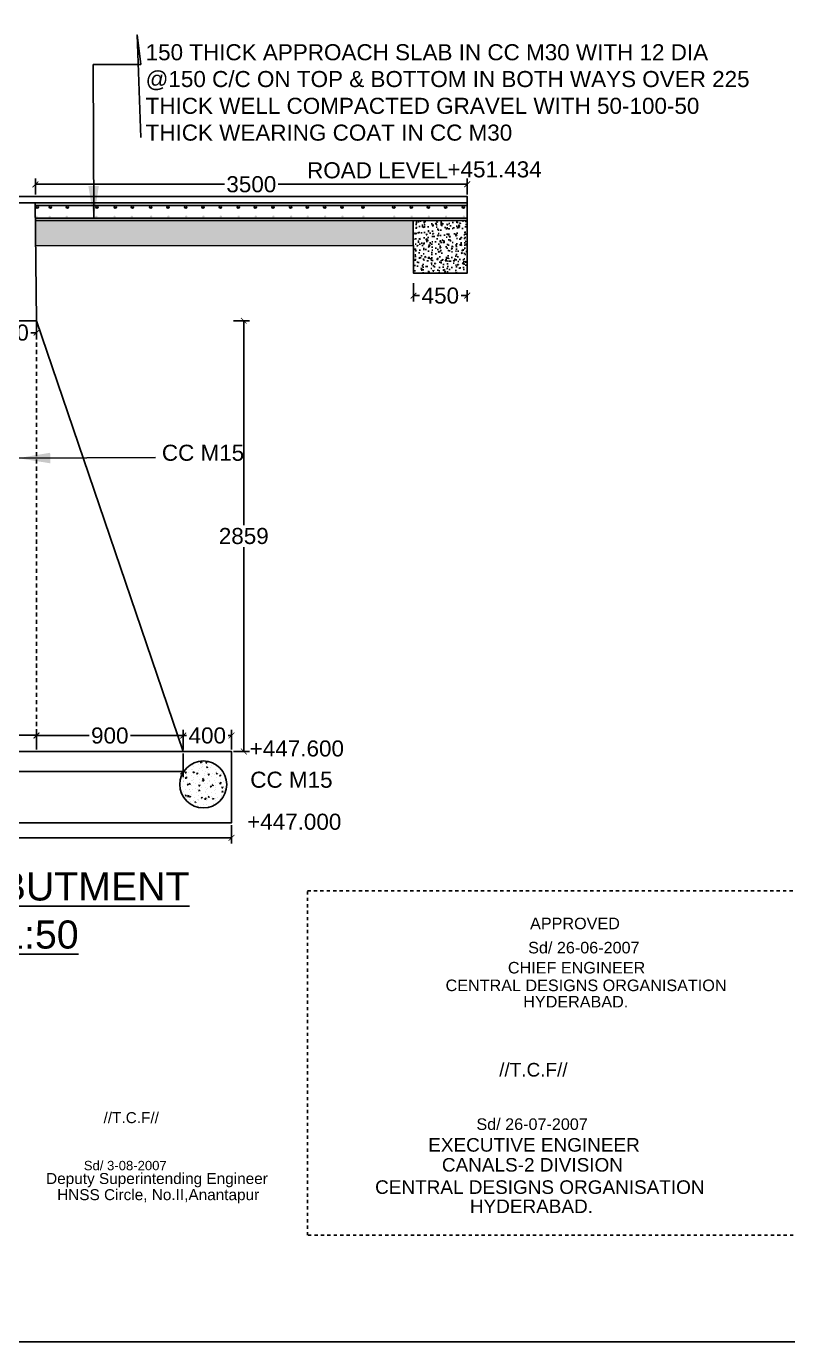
# Model space of a CAD drawing. Header units: inches. Extents: x 334 to 11487, y 357 to 10656.
# Drawn here: x 664.53 to 688.22, y 357.44 to 398.37 of the extents above; entities that cross this region are included whole.
import ezdxf

# ---------------------------------------------------------------- set-up
doc = ezdxf.new("R2010")
doc.units = ezdxf.units.IN
doc.header["$MEASUREMENT"] = 0
doc.linetypes.add('DASHDOT', pattern=[1, 0.5, -0.25, 0, -0.25])
doc.linetypes.add('HIDDEN', pattern=[9.525, 6.35, -3.175])
for name, color, linetype in [('DIMENSION', 255, 'Continuous'), ('DRAWING', 7, 'Continuous'), ('HATCH', 7, 'Continuous'), ('TEXT', 255, 'Continuous')]:
    doc.layers.add(name, color=color, linetype=linetype)
doc.styles.get("Standard").update_dxf_attribs({"font": 'arial.ttf'})
doc.styles.add('TIMES NEW ROMAN', font='times.ttf')
doc.dimstyles.new('dig', dxfattribs={"dimtxt": 0.1875, "dimasz": 0.18, "dimexe": 0.18, "dimexo": 0.0625, "dimgap": 0.09, "dimtad": 0, "dimtih": 1, "dimtoh": 1, "dimdec": 4, "dimzin": 0, "dimdsep": 46, "dimtxsty": 'Standard', "dimblk": 'ARCHTICK', "dimcen": 0.09, "dimadec": 0, "dimazin": 0, "dimtfac": 1, "dimtdec": 4, "dimtofl": 0, "dimtmove": 0, "dimatfit": 3, "dimldrblk": 'ARCHTICK', "dimfxl": 1, "dimtolj": 1, "dimtzin": 0, "dimarcsym": 0})
doc.dimstyles.new('ISO-25', dxfattribs={"dimtxt": 0.636364, "dimasz": 1, "dimexe": 1.25, "dimexo": 0.625, "dimtad": 0, "dimtih": 1, "dimtoh": 1, "dimlfac": 100, "dimtxsty": 'TIMES NEW ROMAN', "dimcen": 2.5, "dimadec": 0, "dimazin": 0, "dimtfac": 1, "dimtmove": 0, "dimatfit": 3, "dimfxl": 1, "dimarcsym": 0})

# ---------------------------------------------------------------- blocks, each defined once
blk = doc.blocks.new('_ArchTick')
at = {"color": 0, "linetype": 'ByBlock', "const_width": 0.15}
blk.add_lwpolyline([(-0.5, -0.5), (0.5, 0.5)], dxfattribs=at)
blk = doc.blocks.new('*D54')
at = {"layer": 'Defpoints', "color": 0, "ltscale": 0.02, "transparency": 16777216}
for p in [(676.578, 390.443), (678.25, 390.217), (678.25, 389.987)]:
    blk.add_point(p, dxfattribs=at)
at = {"layer": 'DIMENSION', "color": 0, "lineweight": -2, "ltscale": 0.02, "transparency": 16777216}
for p, q in [((676.578, 390.38), (676.578, 389.807)), ((678.25, 390.155), (678.25, 389.807)), ((676.578, 389.987), (676.763, 389.987)), ((678.25, 389.987), (678.066, 389.987))]:
    blk.add_line(p, q, dxfattribs=at)
at = {"layer": 'DIMENSION', "color": 0, "lineweight": -2, "ltscale": 0.02, "transparency": 16777216, "xscale": 0.18, "yscale": 0.18, "zscale": 0.18, "rotation": 180}
blk.add_blockref('_ArchTick', (676.578, 389.987), dxfattribs=at)
at = {"layer": 'DIMENSION', "color": 0, "lineweight": -2, "ltscale": 0.02, "transparency": 16777216, "xscale": 0.18, "yscale": 0.18, "zscale": 0.18}
blk.add_blockref('_ArchTick', (678.25, 389.987), dxfattribs=at)
at = {"layer": 'DIMENSION', "color": 0, "ltscale": 0.02, "transparency": 16777216, "insert": (677.414, 389.987), "char_height": 0.5, "attachment_point": 5}
blk.add_mtext('\\A1;450', dxfattribs=at)
blk = doc.blocks.new('*D57')
at = {"layer": 'Defpoints', "color": 0, "ltscale": 0.02, "transparency": 16777216}
for p in [(654.228, 373.579), (670.913, 373.579), (670.913, 373.116)]:
    blk.add_point(p, dxfattribs=at)
at = {"layer": 'DIMENSION', "color": 0, "lineweight": -2, "ltscale": 0.02, "transparency": 16777216}
for p, q in [((654.228, 373.516), (654.228, 372.936)), ((670.913, 373.516), (670.913, 372.936)), ((654.228, 373.116), (661.735, 373.116)), ((670.913, 373.116), (663.406, 373.116))]:
    blk.add_line(p, q, dxfattribs=at)
at = {"layer": 'DIMENSION', "color": 0, "lineweight": -2, "ltscale": 0.02, "transparency": 16777216, "xscale": 0.18, "yscale": 0.18, "zscale": 0.18, "rotation": 180}
blk.add_blockref('_ArchTick', (654.228, 373.116), dxfattribs=at)
at = {"layer": 'DIMENSION', "color": 0, "lineweight": -2, "ltscale": 0.02, "transparency": 16777216, "xscale": 0.18, "yscale": 0.18, "zscale": 0.18}
blk.add_blockref('_ArchTick', (670.913, 373.116), dxfattribs=at)
at = {"layer": 'DIMENSION', "color": 0, "ltscale": 0.02, "transparency": 16777216, "insert": (662.571, 373.116), "char_height": 0.5, "attachment_point": 5}
blk.add_mtext('\\A1;3700', dxfattribs=at)
blk = doc.blocks.new('*D58')
at = {"layer": 'Defpoints', "color": 0, "ltscale": 0.02, "transparency": 16777216}
for p in [(655.734, 375.805), (669.41, 375.805), (669.41, 375.183)]:
    blk.add_point(p, dxfattribs=at)
at = {"layer": 'DIMENSION', "color": 0, "lineweight": -2, "ltscale": 0.02, "transparency": 16777216}
for p, q in [((655.734, 375.743), (655.734, 375.003)), ((669.41, 375.743), (669.41, 375.003)), ((655.734, 375.183), (661.732, 375.183)), ((669.41, 375.183), (663.412, 375.183))]:
    blk.add_line(p, q, dxfattribs=at)
at = {"layer": 'DIMENSION', "color": 0, "lineweight": -2, "ltscale": 0.02, "transparency": 16777216, "xscale": 0.18, "yscale": 0.18, "zscale": 0.18, "rotation": 180}
blk.add_blockref('_ArchTick', (655.734, 375.183), dxfattribs=at)
at = {"layer": 'DIMENSION', "color": 0, "lineweight": -2, "ltscale": 0.02, "transparency": 16777216, "xscale": 0.18, "yscale": 0.18, "zscale": 0.18}
blk.add_blockref('_ArchTick', (669.41, 375.183), dxfattribs=at)
at = {"layer": 'DIMENSION', "color": 0, "ltscale": 0.02, "transparency": 16777216, "insert": (662.572, 375.183), "char_height": 0.5, "attachment_point": 5}
blk.add_mtext('\\A1;2900', dxfattribs=at)
blk = doc.blocks.new('*D60')
at = {"layer": 'Defpoints', "color": 0, "ltscale": 0.02, "transparency": 16777216}
for p in [(664.847, 376.307), (661.012, 375.868), (664.847, 375.805)]:
    blk.add_point(p, dxfattribs=at)
at = {"layer": 'DIMENSION', "color": 0, "lineweight": -2, "ltscale": 0.02, "transparency": 16777216}
for p, q in [((661.012, 375.93), (661.012, 376.487)), ((661.012, 376.307), (662.117, 376.307)), ((664.847, 376.307), (663.741, 376.307)), ((664.847, 375.868), (664.847, 376.487))]:
    blk.add_line(p, q, dxfattribs=at)
at = {"layer": 'DIMENSION', "color": 0, "lineweight": -2, "ltscale": 0.02, "transparency": 16777216, "xscale": 0.18, "yscale": 0.18, "zscale": 0.18, "rotation": 180}
blk.add_blockref('_ArchTick', (661.012, 376.307), dxfattribs=at)
at = {"layer": 'DIMENSION', "color": 0, "lineweight": -2, "ltscale": 0.02, "transparency": 16777216, "xscale": 0.18, "yscale": 0.18, "zscale": 0.18}
blk.add_blockref('_ArchTick', (664.847, 376.307), dxfattribs=at)
at = {"layer": 'DIMENSION', "color": 0, "ltscale": 0.02, "transparency": 16777216, "insert": (662.929, 376.307), "char_height": 0.5, "attachment_point": 5}
blk.add_mtext('\\A1;1000', dxfattribs=at)
blk = doc.blocks.new('*D55')
at = {"layer": 'Defpoints', "color": 0, "ltscale": 0.02, "transparency": 16777216}
for p in [(669.41, 376.298), (664.847, 375.805), (669.41, 375.805)]:
    blk.add_point(p, dxfattribs=at)
at = {"layer": 'DIMENSION', "color": 0, "lineweight": -2, "ltscale": 0.02, "transparency": 16777216}
for p, q in [((664.847, 375.868), (664.847, 376.478)), ((664.847, 376.298), (666.487, 376.298)), ((669.41, 376.298), (667.77, 376.298)), ((669.41, 375.868), (669.41, 376.478))]:
    blk.add_line(p, q, dxfattribs=at)
at = {"layer": 'DIMENSION', "color": 0, "lineweight": -2, "ltscale": 0.02, "transparency": 16777216, "xscale": 0.18, "yscale": 0.18, "zscale": 0.18, "rotation": 180}
blk.add_blockref('_ArchTick', (664.847, 376.298), dxfattribs=at)
at = {"layer": 'DIMENSION', "color": 0, "lineweight": -2, "ltscale": 0.02, "transparency": 16777216, "xscale": 0.18, "yscale": 0.18, "zscale": 0.18}
blk.add_blockref('_ArchTick', (669.41, 376.298), dxfattribs=at)
at = {"layer": 'DIMENSION', "color": 0, "ltscale": 0.02, "transparency": 16777216, "insert": (667.128, 376.298), "char_height": 0.5, "attachment_point": 5}
blk.add_mtext('\\A1;900', dxfattribs=at)
blk = doc.blocks.new('*D61')
at = {"layer": 'Defpoints', "color": 0, "ltscale": 0.02, "transparency": 16777216}
for p in [(670.913, 376.3), (669.41, 375.868), (670.913, 375.805)]:
    blk.add_point(p, dxfattribs=at)
at = {"layer": 'DIMENSION', "color": 0, "lineweight": -2, "ltscale": 0.02, "transparency": 16777216}
for p, q in [((669.41, 375.93), (669.41, 376.48)), ((669.41, 376.3), (669.51, 376.3)), ((670.913, 376.3), (670.813, 376.3)), ((670.913, 375.868), (670.913, 376.48))]:
    blk.add_line(p, q, dxfattribs=at)
at = {"layer": 'DIMENSION', "color": 0, "lineweight": -2, "ltscale": 0.02, "transparency": 16777216, "xscale": 0.18, "yscale": 0.18, "zscale": 0.18, "rotation": 180}
blk.add_blockref('_ArchTick', (669.41, 376.3), dxfattribs=at)
at = {"layer": 'DIMENSION', "color": 0, "lineweight": -2, "ltscale": 0.02, "transparency": 16777216, "xscale": 0.18, "yscale": 0.18, "zscale": 0.18}
blk.add_blockref('_ArchTick', (670.913, 376.3), dxfattribs=at)
at = {"layer": 'DIMENSION', "color": 0, "ltscale": 0.02, "transparency": 16777216, "insert": (670.162, 376.3), "char_height": 0.5, "attachment_point": 5}
blk.add_mtext('\\A1;400', dxfattribs=at)
blk = doc.blocks.new('*D56')
at = {"layer": 'Defpoints', "color": 0, "ltscale": 0.02, "transparency": 16777216}
for p in [(670.913, 389.207), (671.297, 389.207), (670.913, 375.805)]:
    blk.add_point(p, dxfattribs=at)
at = {"layer": 'DIMENSION', "color": 0, "lineweight": -2, "ltscale": 0.02, "transparency": 16777216}
for p, q in [((670.976, 389.207), (671.477, 389.207)), ((671.297, 389.207), (671.297, 382.851)), ((671.297, 375.805), (671.297, 382.161)), ((670.976, 375.805), (671.477, 375.805))]:
    blk.add_line(p, q, dxfattribs=at)
at = {"layer": 'DIMENSION', "color": 0, "lineweight": -2, "ltscale": 0.02, "transparency": 16777216, "xscale": 0.18, "yscale": 0.18, "zscale": 0.18}
for p, rotation in [((671.297, 389.207), 90), ((671.297, 375.805), 270)]:
    blk.add_blockref('_ArchTick', p, dxfattribs=dict(at, rotation=rotation))
at = {"layer": 'DIMENSION', "color": 0, "ltscale": 0.02, "transparency": 16777216, "insert": (671.297, 382.506), "char_height": 0.5, "attachment_point": 5}
blk.add_mtext('\\A1;2859', dxfattribs=at)
blk = doc.blocks.new('*D62')
at = {"layer": 'Defpoints', "color": 0, "ltscale": 0.02, "transparency": 16777216}
for p in [(678.25, 393.451), (664.814, 393.067), (678.25, 393.067)]:
    blk.add_point(p, dxfattribs=at)
at = {"layer": 'DIMENSION', "color": 0, "lineweight": -2, "ltscale": 0.02, "transparency": 16777216}
for p, q in [((664.814, 393.13), (664.814, 393.631)), ((664.814, 393.451), (670.696, 393.451)), ((678.25, 393.451), (672.367, 393.451)), ((678.25, 393.13), (678.25, 393.631))]:
    blk.add_line(p, q, dxfattribs=at)
at = {"layer": 'DIMENSION', "color": 0, "lineweight": -2, "ltscale": 0.02, "transparency": 16777216, "xscale": 0.18, "yscale": 0.18, "zscale": 0.18, "rotation": 180}
blk.add_blockref('_ArchTick', (664.814, 393.451), dxfattribs=at)
at = {"layer": 'DIMENSION', "color": 0, "lineweight": -2, "ltscale": 0.02, "transparency": 16777216, "xscale": 0.18, "yscale": 0.18, "zscale": 0.18}
blk.add_blockref('_ArchTick', (678.25, 393.451), dxfattribs=at)
at = {"layer": 'DIMENSION', "color": 0, "ltscale": 0.02, "transparency": 16777216, "insert": (671.532, 393.451), "char_height": 0.5, "attachment_point": 5}
blk.add_mtext('\\A1;3500', dxfattribs=at)
blk = doc.blocks.new('*D64')
at = {"layer": 'Defpoints', "color": 0, "ltscale": 0.02, "transparency": 16777216}
for p in [(663.203, 389.207), (664.847, 389.207), (664.847, 388.835)]:
    blk.add_point(p, dxfattribs=at)
at = {"layer": 'DIMENSION', "color": 0, "lineweight": -2, "ltscale": 0.02, "transparency": 16777216}
for p, q in [((663.203, 389.144), (663.203, 388.655)), ((663.203, 388.835), (663.373, 388.835)), ((664.847, 388.835), (664.676, 388.835)), ((664.847, 389.144), (664.847, 388.655))]:
    blk.add_line(p, q, dxfattribs=at)
at = {"layer": 'DIMENSION', "color": 0, "lineweight": -2, "ltscale": 0.02, "transparency": 16777216, "xscale": 0.18, "yscale": 0.18, "zscale": 0.18, "rotation": 180}
blk.add_blockref('_ArchTick', (663.203, 388.835), dxfattribs=at)
at = {"layer": 'DIMENSION', "color": 0, "lineweight": -2, "ltscale": 0.02, "transparency": 16777216, "xscale": 0.18, "yscale": 0.18, "zscale": 0.18}
blk.add_blockref('_ArchTick', (664.847, 388.835), dxfattribs=at)
at = {"layer": 'DIMENSION', "color": 0, "ltscale": 0.02, "transparency": 16777216, "insert": (664.025, 388.835), "char_height": 0.5, "attachment_point": 5}
blk.add_mtext('\\A1;400', dxfattribs=at)

msp = doc.modelspace()

# ---------------------------------------------------------------- hatches: boundary and pattern name
at = {"layer": 'HATCH', "ltscale": 0.02}
h = msp.add_hatch(color=256, dxfattribs=at)
h.paths.add_polyline_path([(667.87059, 392.74868, 1), (667.79684, 392.74868, 1)])
h.paths.add_polyline_path([(667.33328, 392.74868, 1), (667.25954, 392.74868, 1)])
h.paths.add_polyline_path([(666.7665, 392.74868, 1), (666.69276, 392.74868, 1)])
h.paths.add_polyline_path([(665.84503, 392.74868, 1), (665.77129, 392.74868, 1)])
h.paths.add_polyline_path([(665.31519, 392.74868, 1), (665.24145, 392.74868, 1)])
h.paths.add_polyline_path([(664.90476, 392.74868, 1), (664.83102, 392.74868, 1)])
h = msp.add_hatch(color=256, dxfattribs=at)
h.paths.add_polyline_path([(668.43735, 392.74868, 1), (668.36361, 392.74868, 1)])
h.paths.add_polyline_path([(668.97436, 392.74868, 1), (668.90062, 392.74868, 1)])
h.paths.add_polyline_path([(669.52811, 392.74868, 1), (669.45437, 392.74868, 1)])
h.paths.add_polyline_path([(670.06326, 392.74868, 1), (669.98952, 392.74868, 1)])
h.paths.add_polyline_path([(670.60614, 392.74868, 1), (670.5324, 392.74868, 1)])
h.paths.add_polyline_path([(671.16076, 392.74868, 1), (671.08702, 392.74868, 1)])
h.paths.add_polyline_path([(671.69278, 392.74868, 1), (671.61904, 392.74868, 1)])
h.paths.add_polyline_path([(672.24123, 392.74868, 1), (672.16749, 392.74868, 1)])
h.paths.add_polyline_path([(672.7928, 392.74868, 1), (672.71906, 392.74868, 1)])
h.paths.add_polyline_path([(673.30963, 392.74868, 1), (673.23589, 392.74868, 1)])
h.paths.add_polyline_path([(673.85135, 392.74868, 1), (673.77761, 392.74868, 1)])
h.paths.add_polyline_path([(674.39077, 392.74868, 1), (674.31703, 392.74868, 1)])
h.paths.add_polyline_path([(675.04346, 392.74868, 1), (674.96972, 392.74868, 1)])
h.paths.add_polyline_path([(676.00318, 392.74868, 1), (675.92944, 392.74868, 1)])
h.paths.add_polyline_path([(676.54451, 392.74868, 1), (676.47077, 392.74868, 1)])
h.paths.add_polyline_path([(677.07803, 392.74868, 1), (677.00429, 392.74868, 1)])
h.paths.add_polyline_path([(677.61317, 392.74868, 1), (677.53943, 392.74868, 1)])
h.paths.add_polyline_path([(678.16997, 392.74868, 1), (678.09622, 392.74868, 1)])
h = msp.add_hatch(color=256, dxfattribs=at)
h.paths.add_polyline_path([(667.85025, 392.4396, 1), (667.77651, 392.4396, 1)])
h.paths.add_polyline_path([(667.31294, 392.4396, 1), (667.2392, 392.4396, 1)])
h.paths.add_polyline_path([(666.74616, 392.4396, 1), (666.67242, 392.4396, 1)])
h.paths.add_polyline_path([(665.82469, 392.4396, 1), (665.75095, 392.4396, 1)])
h.paths.add_polyline_path([(665.29485, 392.4396, 1), (665.22111, 392.4396, 1)])
h.paths.add_polyline_path([(664.88442, 392.4396, 1), (664.81068, 392.4396, 1)])
h = msp.add_hatch(dxfattribs=at)
h.set_pattern_fill('AR-SAND', color=256, scale=0.02, style=0)
h.set_pattern_definition([(37.5, (315.63232, 87.8762), (-0.0012598672, 0.0385364754), [0, -0.0304, 0, -0.034, 0, -0.0325]), (7.5, (315.63232, 87.8762), (0.035395534, 0.0564429213), [0, -0.0164, 0, -0.0274, 0, -0.0105]), (327.5, (315.60772, 87.8762), (0.0622828372, 0.000113181), [0, -0.01, 0, -0.036, 0, -0.047]), (317.5, (315.60772, 87.8762), (0.060122532, 0.017553511), [0, -0.005, 0, -0.0236, 0, -0.027])])
h.paths.add_polyline_path([(676.57067, 391.54766), (676.57023, 392.33023), (664.81149, 392.33023), (664.82035, 391.54103)])
h = msp.add_hatch(color=256, dxfattribs=at)
h.paths.add_polyline_path([(668.45172, 392.44582, 1), (668.37798, 392.44582, 1)])
h.paths.add_polyline_path([(668.98873, 392.44582, 1), (668.91499, 392.44582, 1)])
h.paths.add_polyline_path([(669.54248, 392.44582, 1), (669.46874, 392.44582, 1)])
h.paths.add_polyline_path([(670.07763, 392.44582, 1), (670.00389, 392.44582, 1)])
h.paths.add_polyline_path([(670.62051, 392.44582, 1), (670.54677, 392.44582, 1)])
h.paths.add_polyline_path([(671.17513, 392.44582, 1), (671.10139, 392.44582, 1)])
h.paths.add_polyline_path([(671.70715, 392.44582, 1), (671.6334, 392.44582, 1)])
h.paths.add_polyline_path([(672.2556, 392.44582, 1), (672.18186, 392.44582, 1)])
h.paths.add_polyline_path([(672.80717, 392.44582, 1), (672.73343, 392.44582, 1)])
h.paths.add_polyline_path([(673.324, 392.44582, 1), (673.25026, 392.44582, 1)])
h.paths.add_polyline_path([(673.86572, 392.44582, 1), (673.79197, 392.44582, 1)])
h.paths.add_polyline_path([(674.40514, 392.44582, 1), (674.3314, 392.44582, 1)])
h.paths.add_polyline_path([(675.05783, 392.44582, 1), (674.98409, 392.44582, 1)])
h.paths.add_polyline_path([(676.01755, 392.44582, 1), (675.94381, 392.44582, 1)])
h.paths.add_polyline_path([(676.55888, 392.44582, 1), (676.48514, 392.44582, 1)])
h.paths.add_polyline_path([(677.0924, 392.44582, 1), (677.01866, 392.44582, 1)])
h.paths.add_polyline_path([(677.62754, 392.44582, 1), (677.5538, 392.44582, 1)])
h.paths.add_polyline_path([(678.18433, 392.44582, 1), (678.11059, 392.44582, 1)])
h = msp.add_hatch(dxfattribs=at)
h.set_pattern_fill('AR-CONC', color=256, scale=0.05, style=0)
h.set_pattern_definition([(50, (315.63232, 87.8762), (0.3586301, -0.03137607), [0.0375, -0.4125]), (355, (315.63232, 87.8762), (-0.06937567, 0.37609607), [0.03, -0.33]), (100.4514, (315.6622, 87.8736), (0.2892547, 0.34471977), [0.0318701, -0.35057106]), (46.1842, (315.6323, 87.9762), (0.53362052, -0.0827595), [0.05625, -0.61875]), (96.6356, (315.6768, 87.9693), (0.46733135, 0.48705894), [0.04780514, -0.5258565]), (351.1842, (315.6323, 87.9762), (0.467331, 0.4870593), [0.045, -0.495]), (21, (315.68232, 87.9512), (0.29845353, -0.20130945), [0.0375, -0.4125]), (326, (315.68232, 87.9512), (0.12165767, 0.36257502), [0.03, -0.33]), (71.4514, (315.7072, 87.93442), (0.42011131, 0.16126525), [0.0318701, -0.35057106]), (37.5, (315.63232, 87.8762), (0.006079928, 0.166446927), [0, -0.326, 0, -0.335, 0, -0.33125]), (7.5, (315.63232, 87.8762), (0.13153477, 0.197205856), [0, -0.191, 0, -0.3185, 0, -0.12625]), (327.5, (315.52082, 87.8762), (0.266911218, -0.011277436), [0, -0.125, 0, -0.39, 0, -0.5175]), (317.5, (315.47082, 87.8762), (0.29159308, 0.05005249), [0, -0.1625, 0, -0.259, 0, -0.3675])])
h.paths.add_polyline_path([(676.57023, 392.33023), (676.57067, 391.54766), (676.57846, 391.54767), (676.57846, 390.69015), (678.24968, 390.69015), (678.24968, 392.33023)])

# ---------------------------------------------------------------- linework, layer by layer
at = {"layer": 'DIMENSION', "ltscale": 0.02}
msp.add_lwpolyline([(613.60478, 437.56475), (725.90106, 437.56475), (725.90106, 357.43972), (613.60478, 357.43972)], close=True, dxfattribs=at)
msp.add_lwpolyline([(668.0915, 397.1825), (667.9764, 398.10251), (668.0915, 394.90395)], dxfattribs=at)
at = {"layer": 'DRAWING', "ltscale": 0.02}
for points in [[(663.23581, 393.06726), (678.24968, 393.06726), (678.24968, 390.69015), (676.57846, 390.69015), (676.57846, 391.54767), (664.82035, 391.54103), (664.81149, 392.33023), (676.57023, 392.33023), (676.57067, 391.54766)], [(661.01154, 389.20665), (661.01154, 390.35253), (663.33039, 390.35253), (663.33039, 392.87926), (664.73733, 392.87926), (664.80532, 392.87926), (664.84658, 389.20665)], [(664.80532, 392.87926), (678.24968, 392.87926)], [(664.80635, 392.78786), (678.24968, 392.78786)], [(664.81067, 392.40273), (678.24968, 392.40273)], [(676.57067, 392.33023), (678.24968, 392.33023)]]:
    msp.add_lwpolyline(points, dxfattribs=at)
at = {"layer": 'DRAWING'}
for points in [[(661.01154, 389.20665), (664.84658, 389.20665), (669.40966, 375.80539), (655.73415, 375.80539)], [(654.22793, 375.80539), (670.91345, 375.80539), (670.91345, 373.57896), (654.22793, 373.57896)]]:
    msp.add_lwpolyline(points, close=True, dxfattribs=at)
at = {"layer": 'DRAWING', "linetype": 'HIDDEN', "ltscale": 0.02}
msp.add_lwpolyline([(664.84658, 389.20665), (664.84658, 375.80539)], dxfattribs=at)
at = {"layer": 'DRAWING', "ltscale": 0.02}
for centre in [(664.86789, 392.74868), (665.27832, 392.74868), (665.80816, 392.74868), (666.72963, 392.74868), (667.29641, 392.74868), (667.83371, 392.74868), (668.40048, 392.74868), (668.93749, 392.74868), (669.49124, 392.74868), (670.02639, 392.74868), (670.56927, 392.74868), (671.12389, 392.74868), (671.65591, 392.74868), (672.20436, 392.74868), (672.75593, 392.74868), (673.27276, 392.74868), (673.81448, 392.74868), (674.3539, 392.74868), (675.00659, 392.74868), (675.96631, 392.74868), (676.50764, 392.74868), (677.04116, 392.74868), (677.5763, 392.74868), (678.13309, 392.74868)]:
    msp.add_circle(centre, 0.03687, dxfattribs=at)
at = {"layer": 'HATCH', "linetype": 'Continuous', "ltscale": 0.02}
for p, q in [((669.68313, 375.40354), (669.68313, 375.40354)), ((669.69446, 375.3607), (669.69446, 375.3607)), ((669.73513, 375.34128), (669.73513, 375.34128)), ((669.89661, 375.39717), (669.89661, 375.39717)), ((669.93569, 375.43555), (669.93569, 375.43555)), ((669.9423, 375.46327), (669.98125, 375.50386)), ((669.9423, 375.46327), (669.98677, 375.45638)), ((669.98699, 375.45611), (669.98147, 375.5036)), ((670.00204, 375.33), (670.00204, 375.33)), ((670.01024, 375.40227), (670.01024, 375.40227)), ((670.11763, 375.45555), (670.14173, 375.48428)), ((670.11763, 375.45555), (670.14751, 375.45294)), ((670.13473, 375.31687), (670.16974, 375.33031)), ((670.13473, 375.31687), (670.1596, 375.30009)), ((670.13541, 375.41875), (670.13541, 375.41875)), ((670.14773, 375.45266), (670.14195, 375.484)), ((670.15983, 375.29981), (670.16996, 375.33003)), ((670.16353, 375.38589), (670.16353, 375.38589)), ((670.19538, 375.47304), (670.19538, 375.47304)), ((670.26895, 375.31873), (670.26895, 375.31873)), ((670.28424, 375.35612), (670.28424, 375.35612)), ((670.32478, 375.44368), (670.32478, 375.44368)), ((670.43044, 375.37461), (670.43044, 375.37461)), ((670.44602, 375.3418), (670.44602, 375.3418)), ((669.41425, 375.03544), (669.41425, 375.03544)), ((669.43139, 374.96629), (669.43139, 374.96629)), ((669.46974, 375.14221), (669.49385, 375.17094)), ((669.46974, 375.14221), (669.49963, 375.1396)), ((669.47497, 374.97621), (669.51392, 375.0168)), ((669.47497, 374.97621), (669.51944, 374.96932)), ((669.49985, 375.13932), (669.49407, 375.17066)), ((669.51966, 374.96905), (669.51414, 375.01654)), ((669.52926, 375.09618), (669.52926, 375.09618)), ((669.53023, 375.15429), (669.53023, 375.15429)), ((669.56293, 375.1635), (669.56293, 375.1635)), ((669.66489, 374.9042), (669.66489, 374.9042)), ((669.67097, 375.07065), (669.67097, 375.07065)), ((669.67705, 375.2371), (669.67705, 375.2371)), ((669.70105, 375.25602), (669.70105, 375.25602)), ((669.71462, 375.1556), (669.74963, 375.16904)), ((669.71462, 375.1556), (669.73949, 375.13883)), ((669.72022, 374.9212), (669.72022, 374.9212)), ((669.73971, 375.13855), (669.74985, 375.16876)), ((669.74717, 375.00786), (669.74717, 375.00786)), ((669.79714, 375.14301), (669.79714, 375.14301)), ((669.82086, 375.14623), (669.82086, 375.14623)), ((669.82837, 375.11083), (669.85248, 375.13956)), ((669.82837, 375.11083), (669.85826, 375.10822)), ((669.85848, 375.10794), (669.8527, 375.13928)), ((669.87234, 375.02434), (669.87234, 375.02434)), ((669.8787, 375.20507), (669.8787, 375.20507)), ((669.91745, 374.93621), (669.91745, 374.93621)), ((669.92353, 375.10266), (669.92353, 375.10266)), ((669.92961, 375.2691), (669.92961, 375.2691)), ((669.99264, 375.30607), (669.99264, 375.30607)), ((670.00387, 375.22155), (670.00387, 375.22155)), ((670.00859, 374.89346), (670.04754, 374.93404)), ((670.01181, 374.97125), (670.01181, 374.97125)), ((670.01308, 374.95429), (670.04808, 374.96773)), ((670.01308, 374.95429), (670.03795, 374.93752)), ((670.03817, 374.93724), (670.04831, 374.96745)), ((670.05328, 374.88629), (670.04776, 374.93378)), ((670.06171, 375.04927), (670.06171, 375.04927)), ((670.06405, 375.13173), (670.06405, 375.13173)), ((670.11245, 375.19628), (670.11245, 375.19628)), ((670.17714, 374.9737), (670.17714, 374.9737)), ((670.18322, 375.14015), (670.18322, 375.14015)), ((670.187, 375.07946), (670.21111, 375.10819)), ((670.187, 375.07946), (670.21689, 375.07684)), ((670.1893, 375.30659), (670.1893, 375.30659)), ((670.19324, 375.24648), (670.19324, 375.24648)), ((670.21711, 375.07656), (670.21133, 375.10791)), ((670.30341, 375.02131), (670.30341, 375.02131)), ((670.33096, 375.12046), (670.33096, 375.12046)), ((670.37112, 374.91012), (670.37112, 374.91012)), ((670.37748, 375.09085), (670.37748, 375.09085)), ((670.40404, 375.24634), (670.40404, 375.24634)), ((670.43319, 375.11556), (670.4682, 375.129)), ((670.43319, 375.11556), (670.45806, 375.09878)), ((670.43386, 375.0089), (670.43386, 375.0089)), ((670.43994, 375.17535), (670.43994, 375.17535)), ((670.45828, 375.0985), (670.46842, 375.12872)), ((670.50265, 375.10732), (670.50265, 375.10732)), ((670.50902, 375.28805), (670.50902, 375.28805)), ((670.53586, 375.30745), (670.53586, 375.30745)), ((670.54563, 375.04808), (670.56974, 375.07681)), ((670.54563, 375.04808), (670.57552, 375.04547)), ((670.56048, 374.93505), (670.56048, 374.93505)), ((670.57574, 375.04519), (670.56996, 375.07653)), ((670.595, 375.07136), (670.595, 375.07136)), ((670.59787, 375.10918), (670.59787, 375.10918)), ((670.68641, 375.04091), (670.68641, 375.04091)), ((670.73164, 374.91425), (670.75451, 374.92303)), ((670.73164, 374.91425), (670.75651, 374.89747)), ((670.75673, 374.89719), (670.75843, 374.90225)), ((669.33338, 374.64464), (669.33338, 374.64464)), ((669.39601, 374.5361), (669.39601, 374.5361)), ((669.40209, 374.70255), (669.40209, 374.70255)), ((669.40798, 374.57282), (669.40798, 374.57282)), ((669.40817, 374.869), (669.40817, 374.869)), ((669.42863, 374.87115), (669.42863, 374.87115)), ((669.43286, 374.89879), (669.43286, 374.89879)), ((669.4841, 374.61345), (669.4841, 374.61345)), ((669.53828, 374.83163), (669.53828, 374.83163)), ((669.53912, 374.76611), (669.56322, 374.79484)), ((669.53912, 374.76611), (669.569, 374.7635)), ((669.56922, 374.76322), (669.56344, 374.79456)), ((669.59296, 374.79303), (669.62797, 374.80647)), ((669.59296, 374.79303), (669.61784, 374.77625)), ((669.6003, 374.63336), (669.6003, 374.63336)), ((669.60927, 374.62993), (669.60927, 374.62993)), ((669.61563, 374.81066), (669.61563, 374.81066)), ((669.61806, 374.77597), (669.62819, 374.80619)), ((669.65273, 374.57131), (669.65273, 374.57131)), ((669.65881, 374.73775), (669.65881, 374.73775)), ((669.69958, 374.62287), (669.69958, 374.62287)), ((669.69977, 374.88751), (669.69977, 374.88751)), ((669.7408, 374.82714), (669.7408, 374.82714)), ((669.79864, 374.65486), (669.79864, 374.65486)), ((669.8052, 374.82035), (669.8052, 374.82035)), ((669.81938, 374.51309), (669.81938, 374.51309)), ((669.86721, 374.62208), (669.86721, 374.62208)), ((669.89142, 374.59172), (669.92643, 374.60516)), ((669.89142, 374.59172), (669.91629, 374.57494)), ((669.89775, 374.73474), (669.92185, 374.76347)), ((669.89775, 374.73474), (669.92763, 374.73212)), ((669.90529, 374.60332), (669.90529, 374.60332)), ((669.91137, 374.76976), (669.91137, 374.76976)), ((669.91651, 374.57466), (669.92665, 374.60488)), ((669.92786, 374.73184), (669.92207, 374.76319)), ((669.93017, 374.85207), (669.93017, 374.85207)), ((669.96668, 374.87624), (669.96668, 374.87624)), ((669.98288, 374.49923), (669.98288, 374.49923)), ((669.99117, 374.67292), (669.99117, 374.67292)), ((670.00859, 374.89346), (670.05306, 374.88656)), ((670.07211, 374.80907), (670.07211, 374.80907)), ((670.10805, 374.51571), (670.10805, 374.51571)), ((670.11098, 374.56314), (670.11098, 374.56314)), ((670.11441, 374.69643), (670.11441, 374.69643)), ((670.13412, 374.61081), (670.13412, 374.61081)), ((670.16498, 374.6408), (670.16498, 374.6408)), ((670.17106, 374.80725), (670.17106, 374.80725)), ((670.23359, 374.86496), (670.23359, 374.86496)), ((670.23958, 374.71291), (670.23958, 374.71291)), ((670.24595, 374.89364), (670.24595, 374.89364)), ((670.25638, 374.70336), (670.28048, 374.73209)), ((670.25638, 374.70336), (670.28626, 374.70075)), ((670.28649, 374.70047), (670.2807, 374.73181)), ((670.28276, 374.72298), (670.28276, 374.72298)), ((670.29741, 374.54064), (670.29741, 374.54064)), ((670.31153, 374.75298), (670.34654, 374.76642)), ((670.31153, 374.75298), (670.3364, 374.73621)), ((670.33662, 374.73593), (670.34676, 374.76614)), ((670.33902, 374.7978), (670.33902, 374.7978)), ((670.40103, 374.59953), (670.40103, 374.59953)), ((670.40257, 374.61319), (670.40257, 374.61319)), ((670.41562, 374.50956), (670.41562, 374.50956)), ((670.4217, 374.67601), (670.4217, 374.67601)), ((670.42778, 374.84246), (670.42778, 374.84246)), ((670.42895, 374.73784), (670.42895, 374.73784)), ((670.50051, 374.85368), (670.50051, 374.85368)), ((670.54221, 374.8107), (670.58116, 374.85128)), ((670.54221, 374.8107), (670.58668, 374.8038)), ((670.57436, 374.77303), (670.57436, 374.77303)), ((670.5869, 374.80353), (670.58138, 374.85102)), ((670.60593, 374.78652), (670.60593, 374.78652)), ((670.60998, 374.55167), (670.64499, 374.56511)), ((670.60998, 374.55167), (670.63485, 374.5349)), ((670.61319, 374.58221), (670.61319, 374.58221)), ((670.61501, 374.67199), (670.63911, 374.70071)), ((670.61501, 374.67199), (670.64489, 374.66937)), ((670.63507, 374.53462), (670.64521, 374.56483)), ((670.64512, 374.66909), (670.63933, 374.70043)), ((670.66794, 374.58825), (670.66794, 374.58825)), ((670.66817, 374.54157), (670.66817, 374.54157)), ((670.67425, 374.70802), (670.67425, 374.70802)), ((670.68033, 374.87447), (670.68033, 374.87447)), ((670.69416, 374.66324), (670.69416, 374.66324)), ((670.73836, 374.59869), (670.73836, 374.59869)), ((670.74472, 374.77942), (670.74472, 374.77942)), ((669.47131, 374.43045), (669.50632, 374.44389)), ((669.47131, 374.43045), (669.49618, 374.41368)), ((669.47774, 374.43272), (669.47774, 374.43272)), ((669.4964, 374.4134), (669.50654, 374.44361)), ((669.50293, 374.37786), (669.50293, 374.37786)), ((669.52779, 374.46303), (669.52779, 374.46303)), ((669.53557, 374.26045), (669.53557, 374.26045)), ((669.54126, 374.4064), (669.58021, 374.44698)), ((669.54126, 374.4064), (669.58573, 374.3995)), ((669.58595, 374.39923), (669.58043, 374.44672)), ((669.60835, 374.3107), (669.60835, 374.3107)), ((669.60849, 374.39002), (669.6326, 374.41875)), ((669.60849, 374.39002), (669.63838, 374.3874)), ((669.6386, 374.38712), (669.63282, 374.41847)), ((669.64057, 374.23841), (669.64057, 374.23841)), ((669.64665, 374.40486), (669.64665, 374.40486)), ((669.6671, 374.45765), (669.6671, 374.45765)), ((669.71875, 374.28806), (669.71875, 374.28806)), ((669.76976, 374.22914), (669.80477, 374.24258)), ((669.76976, 374.22914), (669.79463, 374.21237)), ((669.76984, 374.36659), (669.76984, 374.36659)), ((669.79485, 374.21209), (669.80499, 374.2423)), ((669.84498, 374.12129), (669.84498, 374.12129)), ((669.85134, 374.30202), (669.85134, 374.30202)), ((669.87526, 374.29942), (669.87526, 374.29942)), ((669.88705, 374.10398), (669.88705, 374.10398)), ((669.89313, 374.27042), (669.89313, 374.27042)), ((669.89921, 374.43687), (669.89921, 374.43687)), ((669.93728, 374.10115), (669.93728, 374.10115)), ((669.96712, 374.35864), (669.99123, 374.38737)), ((669.96712, 374.35864), (669.99701, 374.35603)), ((669.97651, 374.3185), (669.97651, 374.3185)), ((669.99723, 374.35575), (669.99145, 374.38709)), ((670.01034, 374.33811), (670.01034, 374.33811)), ((670.03434, 374.14623), (670.03434, 374.14623)), ((670.03675, 374.35531), (670.03675, 374.35531)), ((670.07488, 374.32364), (670.11383, 374.36422)), ((670.07488, 374.32364), (670.11935, 374.31674)), ((670.11957, 374.31647), (670.11405, 374.36396)), ((670.14217, 374.28815), (670.14217, 374.28815)), ((670.14674, 374.14146), (670.14674, 374.14146)), ((670.15282, 374.30791), (670.15282, 374.30791)), ((670.1589, 374.47436), (670.1589, 374.47436)), ((670.16588, 374.34343), (670.16588, 374.34343)), ((670.18987, 374.39041), (670.22488, 374.40385)), ((670.18987, 374.39041), (670.21474, 374.37363)), ((670.20419, 374.08988), (670.20419, 374.08988)), ((670.21496, 374.37335), (670.2251, 374.40357)), ((670.28129, 374.08983), (670.28129, 374.08983)), ((670.30193, 374.38816), (670.30193, 374.38816)), ((670.30366, 374.34403), (670.30366, 374.34403)), ((670.32575, 374.32727), (670.34986, 374.35599)), ((670.32575, 374.32727), (670.35564, 374.32465)), ((670.35586, 374.32437), (670.35008, 374.35571)), ((670.35012, 374.1878), (670.35012, 374.1878)), ((670.40346, 374.17667), (670.40346, 374.17667)), ((670.40909, 374.27687), (670.40909, 374.27687)), ((670.40954, 374.34312), (670.40954, 374.34312)), ((670.47529, 374.20428), (670.47529, 374.20428)), ((670.48165, 374.385), (670.48165, 374.385)), ((670.57057, 374.33275), (670.57057, 374.33275)), ((670.59352, 374.43821), (670.59352, 374.43821)), ((670.60682, 374.40148), (670.60682, 374.40148))]:
    msp.add_line(p, q, dxfattribs=at)
at = {"layer": 'HATCH', "ltscale": 0.02}
msp.add_circle((670.03807, 374.77704), 0.73116, dxfattribs=at)
at = {"layer": 'TEXT', "linetype": 'DASHDOT', "ltscale": 0.02}
msp.add_lwpolyline([(673.27878, 371.47068), (690.9969, 371.47068), (690.9969, 360.75194), (673.27878, 360.75194)], close=True, dxfattribs=at)

# ---------------------------------------------------------------- texts
at = {"layer": 'TEXT'}
for s, height, p in [('ROAD LEVEL', 0.5, (673.26719, 393.63842)), ('%%USECTION OF ABUTMENT', 0.875, (655.07823, 371.16762)), ('%%USCALE - 1:50', 0.875, (658.68599, 369.67167)), (' APPROVED', 0.359875, (680.06691, 370.2736)), ('Sd/ 26-06-2007', 0.3598746, (680.14697, 369.52167)), ('CHIEF ENGINEER', 0.3598746, (679.51661, 368.89699)), ('CENTRAL DESIGNS ORGANISATION', 0.3598746, (677.57705, 368.34756)), ('HYDERABAD.', 0.359875, (679.99388, 367.83845)), ('//T.C.F//', 0.422009, (679.24517, 365.69109)), ('//T.C.F//', 0.341748, (666.93391, 364.2402)), ('Sd/ 26-07-2007', 0.3598746, (678.53691, 364.02828)), ('EXECUTIVE ENGINEER', 0.4220088, (677.03735, 363.35238)), ('Sd/ 3-08-2007', 0.2914309, (666.3195, 362.77487)), ('CANALS-2 DIVISION', 0.4220088, (677.46216, 362.732)), ('Deputy Superintending Engineer', 0.3417479, (665.14599, 362.34628)), ('CENTRAL DESIGNS ORGANISATION', 0.4220088, (675.38379, 362.03872)), ('HNSS Circle, No.II,Anantapur', 0.3417479, (665.49001, 361.84389)), ('HYDERABAD.', 0.422009, (678.33227, 361.44172))]:
    msp.add_text(s, height=height, dxfattribs=at).set_placement(p)
at = {"layer": 'TEXT', "char_height": 0.5, "attachment_point": 1}
for s, insert, width in [('150 THICK APPROACH SLAB IN CC M30 WITH 12 DIA @150 C/C ON TOP & BOTTOM IN BOTH WAYS OVER 225 THICK WELL COMPACTED GRAVEL WITH 50-100-50 THICK WEARING COAT IN CC M30', (668.24294, 397.81085), 19.3408304), ('+451.434', (677.6347, 394.1666), 2.9043861), ('CC M15', (668.74857, 385.34905), 2.9043861), ('+447.600', (671.48256, 376.14859), 2.9043861), ('CC M15', (671.49876, 375.17584), 2.9043861), ('+447.000', (671.40052, 373.86848), 2.9043861)]:
    msp.add_mtext(s, dxfattribs=dict(at, insert=insert, width=width))

# ---------------------------------------------------------------- dimensions: what is measured, and where the dimension line sits
at = {"layer": 'DIMENSION', "ltscale": 0.02}
for base, p1, p2, text, picture, middle in [((678.24968, 393.4506), (664.81401, 393.06726), (678.24968, 393.06726), '3500', '*D62', (671.53184, 393.4506)), ((678.24968, 389.98674), (676.57846, 390.443), (678.24968, 390.21719), '450', '*D54', (677.41407, 389.98674)), ((664.84658, 388.83493), (663.20254, 389.20665), (664.84658, 389.20665), '400', '*D64', (664.02456, 388.83493)), ((664.84658, 376.30684), (661.01154, 375.86789), (664.84658, 375.80539), '1000', '*D60', (662.92906, 376.30684)), ((669.40966, 376.29809), (664.84658, 375.80539), (669.40966, 375.80539), '900', '*D55', (667.12812, 376.29809)), ((670.91345, 376.30031), (669.40966, 375.86789), (670.91345, 375.80539), '400', '*D61', (670.16155, 376.30031)), ((669.40966, 375.18255), (655.73415, 375.80539), (669.40966, 375.80539), '2900', '*D58', (662.5719, 375.18255)), ((670.91345, 373.11573), (654.22793, 373.57896), (670.91345, 373.57896), '3700', '*D57', (662.57069, 373.11573))]:
    dim = msp.add_linear_dim(base=base, p1=p1, p2=p2, text=text, dimstyle='dig', override={"dimtxt": 0.5}, dxfattribs=at)
    dim.commit()
    dim.dimension.update_dxf_attribs({"geometry": picture, "text_midpoint": middle})
dim = msp.add_linear_dim(base=(671.29668, 389.20665), p1=(670.91345, 375.80539), p2=(670.91345, 389.20665), angle=90, text='2859', dimstyle='dig', override={"dimtxt": 0.5}, dxfattribs=at)
dim.commit()
dim.dimension.update_dxf_attribs({"geometry": '*D56', "text_midpoint": (671.29668, 382.50602)})

# ---------------------------------------------------------------- leaders
msp.add_leader([(666.62818, 392.40273), (666.61291, 397.1825), (668.0915, 397.1825)], dimstyle='ISO-25', override={"dimgap": 0.625, "dimtad": 0}, dxfattribs=at)
at = {"layer": 'TEXT', "ltscale": 0.02}
msp.add_leader([(664.27314, 384.93099), (668.54991, 384.95058)], dimstyle='ISO-25', override={"dimgap": 0.625, "dimtad": 0}, dxfattribs=at)

doc.saveas('drawing.dxf')
